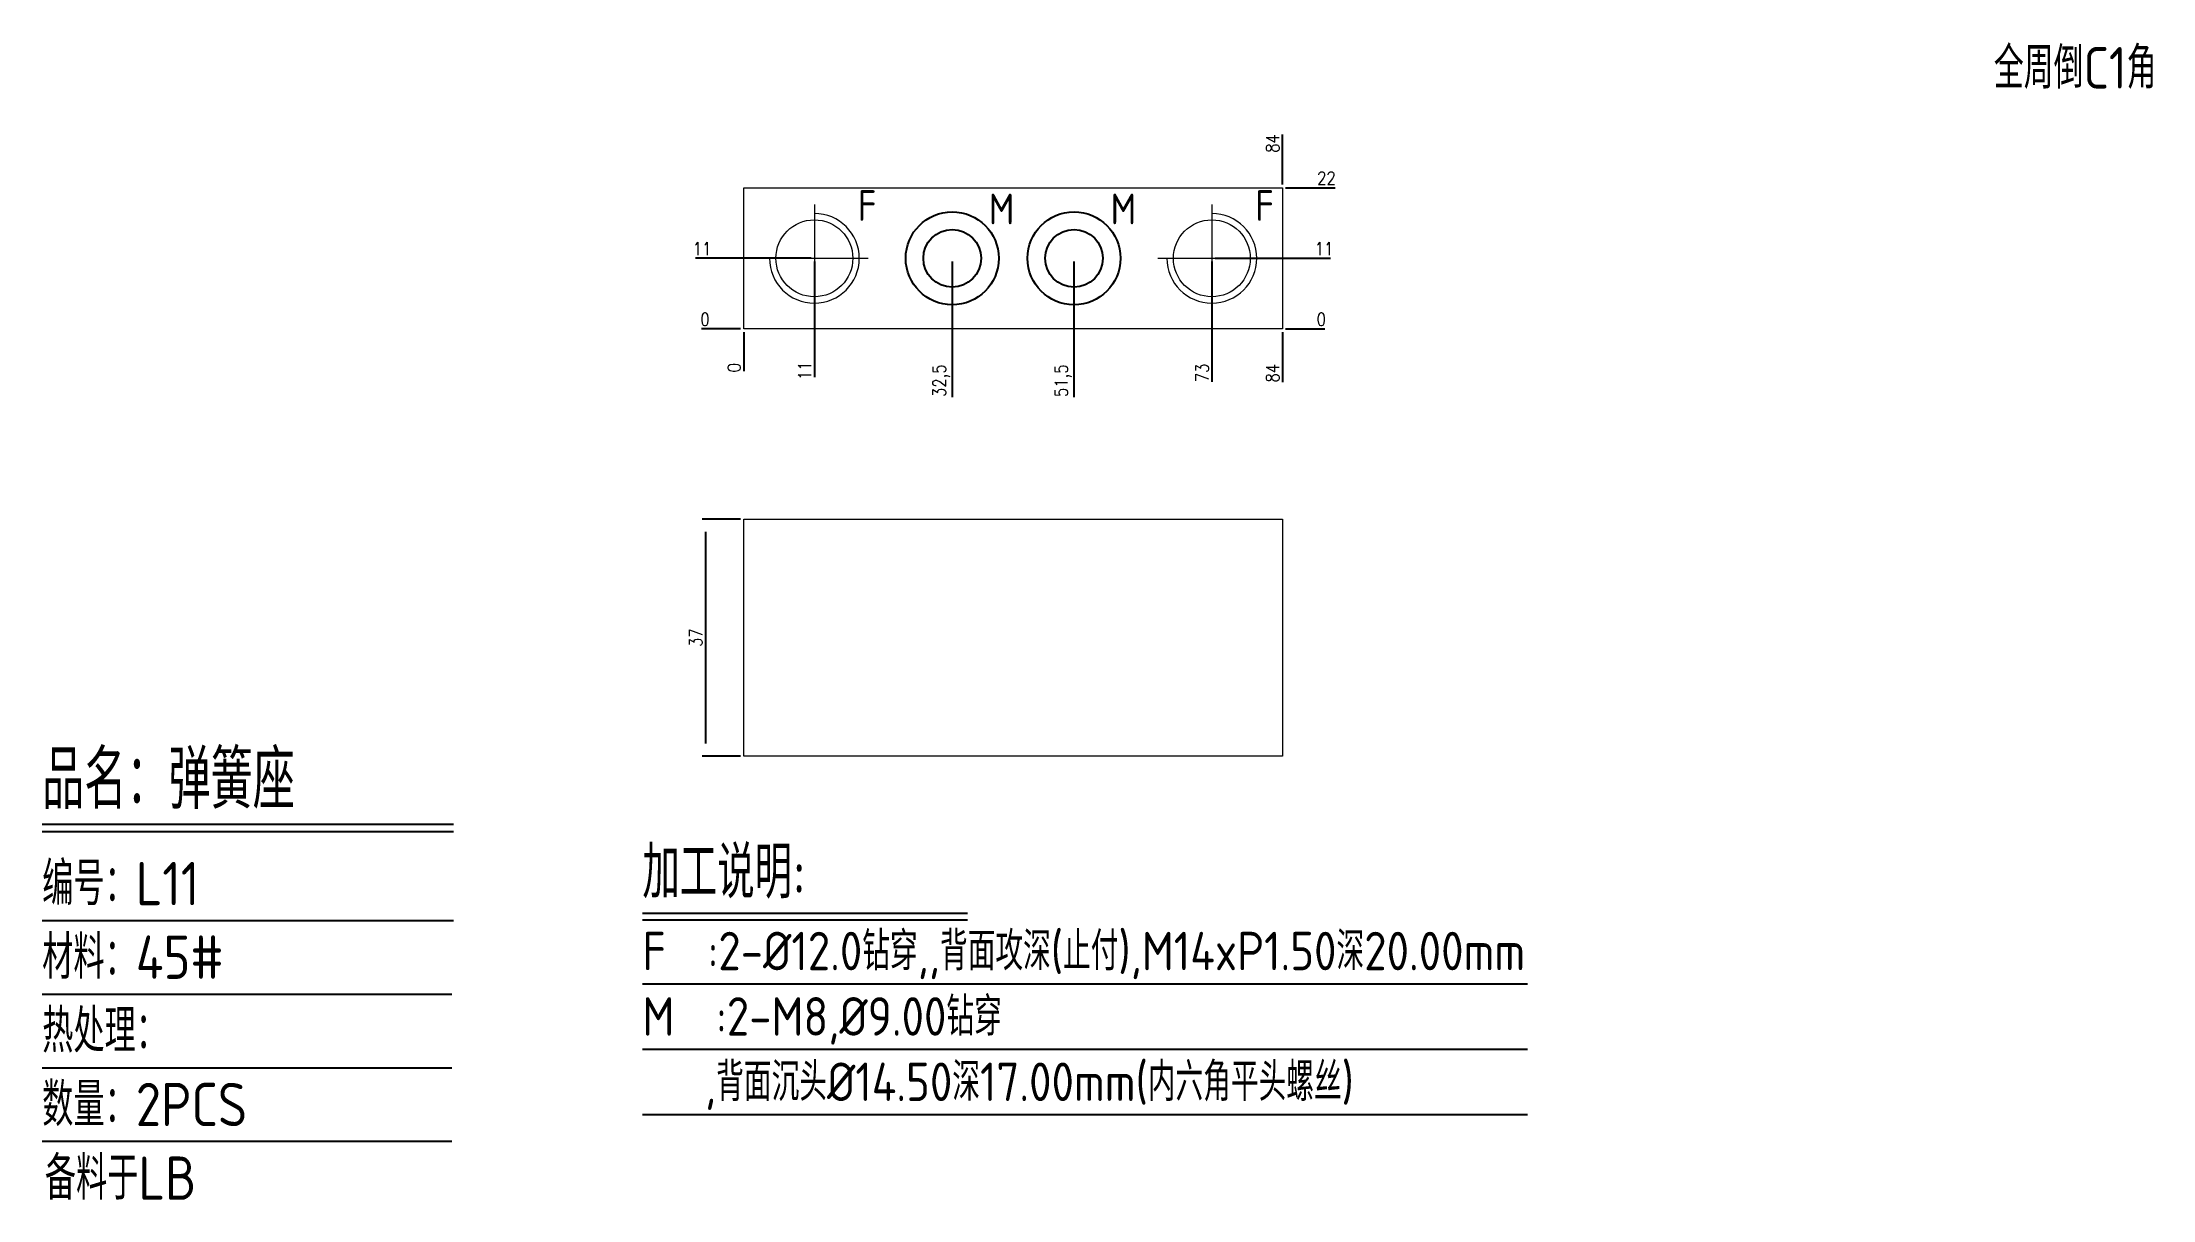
# Model space of a CAD drawing. Header units: millimetres. Extents: x 108253 to 108583, y -13636 to -13456.
import ezdxf
from ezdxf.enums import TextEntityAlignment as Align

# ---------------------------------------------------------------- set-up
doc = ezdxf.new("R2010")
doc.units = ezdxf.units.MM
for name, pattern in [('ACAD_ISO03W100', [0]), ('CENTER', [0]), ('DASHED', [0])]:
    doc.linetypes.add(name, pattern=pattern)
for name, color, linetype in [('B2', 255, 'Continuous'), ('B2_O', 40, 'Continuous'), ('DIM', 4, 'Continuous'), ('TEXT', 4, 'Continuous')]:
    doc.layers.add(name, color=color, linetype=linetype)
doc.styles.add('gbenor', font='gbenor.shx', dxfattribs={"bigfont": 'gbcbig.shx'})
doc.styles.get("Standard").update_dxf_attribs({"font": 'txt.shx', "width": 0.85, "bigfont": 'ctxt.shx'})
doc.dimstyles.new('T-2-WX', dxfattribs={"dimtxt": 2, "dimasz": 2, "dimexe": 0.5, "dimexo": 0.5, "dimgap": 0.5, "dimtad": 1, "dimtxsty": 'Standard', "dimblk": 'OPEN30', "dimcen": 0, "dimazin": 3, "dimtfac": 1, "dimtmove": 0, "dimatfit": 3, "dimldrblk": 'OPEN30', "dimlwd": -1, "dimlwe": -1})

# ---------------------------------------------------------------- blocks, each defined once
blk = doc.blocks.new('*D7579')
at = {"layer": 'Defpoints', "color": 0}
for p in [(108362.91, -13500.59), (108446.91, -13500.59), (108451.91, -13500.59)]:
    blk.add_point(p, dxfattribs=at)
at = {"layer": 'DIM', "color": 0}
blk.add_line((108447.41, -13500.59), (108453.55, -13500.59), dxfattribs=at)
at = {"layer": 'DIM', "color": 0, "insert": (108452.98, -13499.09), "char_height": 2, "attachment_point": 5}
blk.add_mtext('0', dxfattribs=at)
blk = doc.blocks.new('_Open30')
blk = doc.blocks.new('*D7580')
at = {"layer": 'Defpoints', "color": 0}
for p in [(108435.91, -13489.59), (108451.91, -13489.59), (108362.91, -13500.59)]:
    blk.add_point(p, dxfattribs=at)
at = {"layer": 'DIM', "color": 0}
blk.add_line((108436.41, -13489.59), (108454.44, -13489.59), dxfattribs=at)
at = {"layer": 'DIM', "color": 0, "insert": (108453.42, -13488.09), "char_height": 2, "attachment_point": 5}
blk.add_mtext('11', dxfattribs=at)
blk = doc.blocks.new('*D7581')
at = {"layer": 'Defpoints', "color": 0}
for p in [(108446.91, -13478.59), (108451.91, -13478.59), (108362.91, -13500.59)]:
    blk.add_point(p, dxfattribs=at)
at = {"layer": 'DIM', "color": 0}
blk.add_line((108447.41, -13478.59), (108455.16, -13478.59), dxfattribs=at)
at = {"layer": 'DIM', "color": 0, "insert": (108453.79, -13477.09), "char_height": 2, "attachment_point": 5}
blk.add_mtext('22', dxfattribs=at)
blk = doc.blocks.new('*D7582')
at = {"layer": 'Defpoints', "color": 0}
for p in [(108357.91, -13500.59), (108362.91, -13500.59), (108362.91, -13500.59)]:
    blk.add_point(p, dxfattribs=at)
at = {"layer": 'DIM', "color": 0}
blk.add_line((108362.41, -13500.59), (108356.28, -13500.59), dxfattribs=at)
at = {"layer": 'DIM', "color": 0, "insert": (108356.85, -13499.09), "char_height": 2, "attachment_point": 5}
blk.add_mtext('0', dxfattribs=at)
blk = doc.blocks.new('*D7583')
at = {"layer": 'Defpoints', "color": 0}
for p in [(108357.91, -13489.59), (108373.91, -13489.59), (108362.91, -13500.59)]:
    blk.add_point(p, dxfattribs=at)
at = {"layer": 'DIM', "color": 0}
blk.add_line((108373.41, -13489.59), (108355.39, -13489.59), dxfattribs=at)
at = {"layer": 'DIM', "color": 0, "insert": (108356.4, -13488.09), "char_height": 2, "attachment_point": 5}
blk.add_mtext('11', dxfattribs=at)
blk = doc.blocks.new('*D7584')
at = {"layer": 'Defpoints', "color": 0}
for p in [(108362.91, -13500.59), (108446.91, -13500.59), (108446.91, -13505.59)]:
    blk.add_point(p, dxfattribs=at)
at = {"layer": 'DIM', "color": 0}
blk.add_line((108446.91, -13501.09), (108446.91, -13508.92), dxfattribs=at)
at = {"layer": 'DIM', "color": 0, "insert": (108445.41, -13507.51), "char_height": 2, "attachment_point": 5, "rotation": 90}
blk.add_mtext('84', dxfattribs=at)
blk = doc.blocks.new('*D7585')
at = {"layer": 'Defpoints', "color": 0}
for p in [(108435.91, -13489.59), (108362.91, -13500.59), (108435.91, -13505.59)]:
    blk.add_point(p, dxfattribs=at)
at = {"layer": 'DIM', "color": 0}
blk.add_line((108435.91, -13490.09), (108435.91, -13508.84), dxfattribs=at)
at = {"layer": 'DIM', "color": 0, "insert": (108434.41, -13507.47), "char_height": 2, "attachment_point": 5, "rotation": 90}
blk.add_mtext('73', dxfattribs=at)
blk = doc.blocks.new('*D7586')
at = {"layer": 'Defpoints', "color": 0}
for p in [(108414.41, -13489.59), (108362.91, -13500.59), (108414.41, -13505.59)]:
    blk.add_point(p, dxfattribs=at)
at = {"layer": 'DIM', "color": 0}
blk.add_line((108414.41, -13490.09), (108414.41, -13511.27), dxfattribs=at)
at = {"layer": 'DIM', "color": 0, "insert": (108412.72, -13508.68), "char_height": 2, "attachment_point": 5, "rotation": 90}
blk.add_mtext('51,5', dxfattribs=at)
blk = doc.blocks.new('*D7587')
at = {"layer": 'Defpoints', "color": 0}
for p in [(108395.41, -13489.59), (108362.91, -13500.59), (108395.41, -13505.59)]:
    blk.add_point(p, dxfattribs=at)
at = {"layer": 'DIM', "color": 0}
blk.add_line((108395.41, -13490.09), (108395.41, -13511.27), dxfattribs=at)
at = {"layer": 'DIM', "color": 0, "insert": (108393.72, -13508.68), "char_height": 2, "attachment_point": 5, "rotation": 90}
blk.add_mtext('32,5', dxfattribs=at)
blk = doc.blocks.new('*D7588')
at = {"layer": 'Defpoints', "color": 0}
for p in [(108373.91, -13489.59), (108362.91, -13500.59), (108373.91, -13505.59)]:
    blk.add_point(p, dxfattribs=at)
at = {"layer": 'DIM', "color": 0}
blk.add_line((108373.91, -13490.09), (108373.91, -13508.11), dxfattribs=at)
at = {"layer": 'DIM', "color": 0, "insert": (108372.41, -13507.1), "char_height": 2, "attachment_point": 5, "rotation": 90}
blk.add_mtext('11', dxfattribs=at)
blk = doc.blocks.new('*D7589')
at = {"layer": 'Defpoints', "color": 0}
for p in [(108362.91, -13500.59), (108362.91, -13500.59), (108362.91, -13505.59)]:
    blk.add_point(p, dxfattribs=at)
at = {"layer": 'DIM', "color": 0}
blk.add_line((108362.91, -13501.09), (108362.91, -13507.22), dxfattribs=at)
at = {"layer": 'DIM', "color": 0, "insert": (108361.41, -13506.66), "char_height": 2, "attachment_point": 5, "rotation": 90}
blk.add_mtext('0', dxfattribs=at)
blk = doc.blocks.new('*D7590')
at = {"layer": 'Defpoints', "color": 0}
for p in [(108446.91, -13473.59), (108446.91, -13478.59), (108362.91, -13500.59)]:
    blk.add_point(p, dxfattribs=at)
at = {"layer": 'DIM', "color": 0}
blk.add_line((108446.91, -13478.09), (108446.91, -13470.26), dxfattribs=at)
at = {"layer": 'DIM', "color": 0, "insert": (108445.41, -13471.67), "char_height": 2, "attachment_point": 5, "rotation": 90}
blk.add_mtext('84', dxfattribs=at)
blk = doc.blocks.new('*D7591')
at = {"layer": 'Defpoints', "color": 0}
for p in [(108362.91, -13530.27), (108356.91, -13567.27), (108362.91, -13567.27)]:
    blk.add_point(p, dxfattribs=at)
at = {"layer": 'DIM', "color": 0}
for p, q in [((108362.41, -13530.27), (108356.41, -13530.27)), ((108356.91, -13532.27), (108356.91, -13565.27)), ((108362.41, -13567.27), (108356.41, -13567.27))]:
    blk.add_line(p, q, dxfattribs=at)
at = {"layer": 'DIM', "color": 0, "insert": (108355.41, -13548.77), "char_height": 2, "attachment_point": 5, "rotation": 90}
blk.add_mtext('37', dxfattribs=at)

msp = doc.modelspace()

# ---------------------------------------------------------------- linework, layer by layer
at = {"layer": 'B2', "linetype": 'Continuous', "lineweight": 15}
for points in [[(108362.912, -13500.589), (108362.912, -13478.589), (108446.912, -13478.589), (108446.912, -13500.589)], [(108362.912, -13530.272), (108446.912, -13530.272), (108446.912, -13567.272), (108362.912, -13567.272)]]:
    msp.add_lwpolyline(points, close=True, dxfattribs=at)
at = {"layer": 'B2_O', "color": 4, "linetype": 'CENTER', "lineweight": 15}
for p, q in [((108373.912, -13481.189), (108373.912, -13497.989)), ((108435.912, -13481.189), (108435.912, -13497.989)), ((108365.512, -13489.589), (108382.312, -13489.589)), ((108427.512, -13489.589), (108444.312, -13489.589))]:
    msp.add_line(p, q, dxfattribs=at)
at = {"layer": 'B2_O', "color": 4, "linetype": 'DASHED', "lineweight": 15}
for centre in [(108373.912, -13489.589), (108435.912, -13489.589)]:
    msp.add_circle(centre, 6, dxfattribs=at)
at = {"layer": 'B2_O', "linetype": 'ACAD_ISO03W100', "ltscale": 3}
for centre in [(108395.412, -13489.589), (108414.412, -13489.589)]:
    msp.add_circle(centre, 7.25, dxfattribs=at)
at = {"layer": 'B2_O'}
for centre in [(108395.412, -13489.589), (108414.412, -13489.589)]:
    msp.add_circle(centre, 4.5, dxfattribs=at)
at = {"layer": 'B2_O', "color": 4, "linetype": 'DASHED', "lineweight": 15}
for centre in [(108373.912, -13489.589), (108435.912, -13489.589)]:
    msp.add_arc(centre, 7, 180, 90, dxfattribs=at)
at = {"layer": 'DIM', "color": 4, "linetype": 'Continuous', "lineweight": 25}
for p, q in [((108253.465, -13577.841), (108317.635, -13577.841)), ((108253.465, -13579.024), (108317.635, -13579.024)), ((108253.465, -13592.877), (108317.635, -13592.877)), ((108253.465, -13604.366), (108317.356, -13604.366)), ((108253.465, -13615.854), (108317.356, -13615.854)), ((108253.465, -13627.343), (108317.356, -13627.343))]:
    msp.add_line(p, q, dxfattribs=at)
at = {"layer": 'TEXT', "color": 3}
for p, q in [((108347.093, -13591.747), (108397.781, -13591.747)), ((108347.093, -13592.797), (108397.781, -13592.797)), ((108347.093, -13602.757), (108485.15, -13602.757)), ((108347.093, -13612.957), (108485.15, -13612.957)), ((108347.093, -13623.157), (108485.15, -13623.157))]:
    msp.add_line(p, q, dxfattribs=at)

# ---------------------------------------------------------------- texts
at = {"layer": 'DIM', "color": 3, "linetype": 'Continuous', "lineweight": 25, "style": 'gbenor'}
for s, height, p in [('品名：弹簧座', 9.1232, (108253.465, -13575.476)), ('编号：L11', 6.758, (108253.465, -13590.512)), ('材料：45#', 6.758, (108253.465, -13602.001)), ('热处理：', 6.758, (108253.465, -13613.489)), ('数量：2PCS', 6.758, (108253.465, -13624.978)), ('备料于LB', 6.758, (108253.876, -13636.466))]:
    msp.add_text(s, height=height, dxfattribs=at).set_placement(p)
at = {"layer": 'TEXT', "color": 4, "lineweight": 18, "style": 'gbenor'}
msp.add_text('全周倒C1角', height=6.4765, dxfattribs=at).set_placement((108557.894, -13463.112))
at = {"layer": 'TEXT', "color": 4, "style": 'gbenor'}
for s, p in [('F', (108382.143, -13481.359)), ('M', (108403.112, -13481.889)), ('M', (108422.112, -13481.889)), ('F', (108444.143, -13481.359))]:
    msp.add_text(s, height=4.8, dxfattribs=at).set_placement(p, align=Align.MIDDLE_CENTER)
for s, height, p in [('加工说明: ', 8.1, (108347.093, -13589.437)), ('F  :2-%%c12.0钻穿,,背面攻深(止付),M14xP1.50深20.00mm', 6, (108347.093, -13600.657)), ('M  :2-M8,%%c9.00钻穿', 6, (108347.093, -13610.857)), ('   ,背面沉头%%C14.50深17.00mm(内六角平头螺丝)', 6, (108347.093, -13621.057))]:
    msp.add_text(s, height=height, dxfattribs=at).set_placement(p)

# ---------------------------------------------------------------- dimensions: what is measured, and where the dimension line sits
at = {"layer": 'DIM', "color": 4}
for feature_location, offset, dtype, origin, picture, middle in [((108446.912, -13478.589), (0, 5), 1, (108362.912, -13500.589), '*D7590', (108445.412, -13471.673)), ((108446.912, -13478.589), (5, 0), 0, (108362.912, -13500.589), '*D7581', (108453.788, -13477.089)), ((108373.912, -13489.589), (-16, 0), 0, (108362.912, -13500.589), '*D7583', (108356.4, -13488.089)), ((108435.912, -13489.589), (16, 0), 0, (108362.912, -13500.589), '*D7580', (108453.424, -13488.089)), ((108435.912, -13489.589), (0, -16), 1, (108362.912, -13500.589), '*D7585', (108434.412, -13507.465)), ((108414.412, -13489.589), (0, -16), 1, (108362.912, -13500.589), '*D7586', (108412.722, -13508.68)), ((108395.412, -13489.589), (0, -16), 1, (108362.912, -13500.589), '*D7587', (108393.722, -13508.68)), ((108373.912, -13489.589), (0, -16), 1, (108362.912, -13500.589), '*D7588', (108372.412, -13507.101)), ((108362.912003674, -13500.589278129), (-5, 0), 0, (108362.912003674, -13500.589278129), '*D7582', (108356.845337008, -13499.089278129)), ((108446.912003674, -13500.589278129), (5, 0), 0, (108362.912003674, -13500.589278129), '*D7579', (108452.978670341, -13499.089278129)), ((108362.912003674, -13500.589278129), (0, -5), 1, (108362.912003674, -13500.589278129), '*D7589', (108361.412003674, -13506.655944795)), ((108446.912, -13500.589), (0, -5), 1, (108362.912, -13500.589), '*D7584', (108445.412, -13507.506))]:
    dim = msp.add_ordinate_dim(feature_location=feature_location, offset=offset, dtype=dtype, origin=origin, dimstyle='T-2-WX', dxfattribs=at)
    dim.commit()
    dim.dimension.update_dxf_attribs({"geometry": picture, "text_midpoint": middle})
dim = msp.add_linear_dim(base=(108356.912, -13567.272), p1=(108362.912, -13530.272), p2=(108362.912, -13567.272), angle=90, dimstyle='T-2-WX', dxfattribs=at)
dim.commit()
dim.dimension.update_dxf_attribs({"geometry": '*D7591', "text_midpoint": (108355.412, -13548.772)})

doc.saveas('drawing.dxf')
